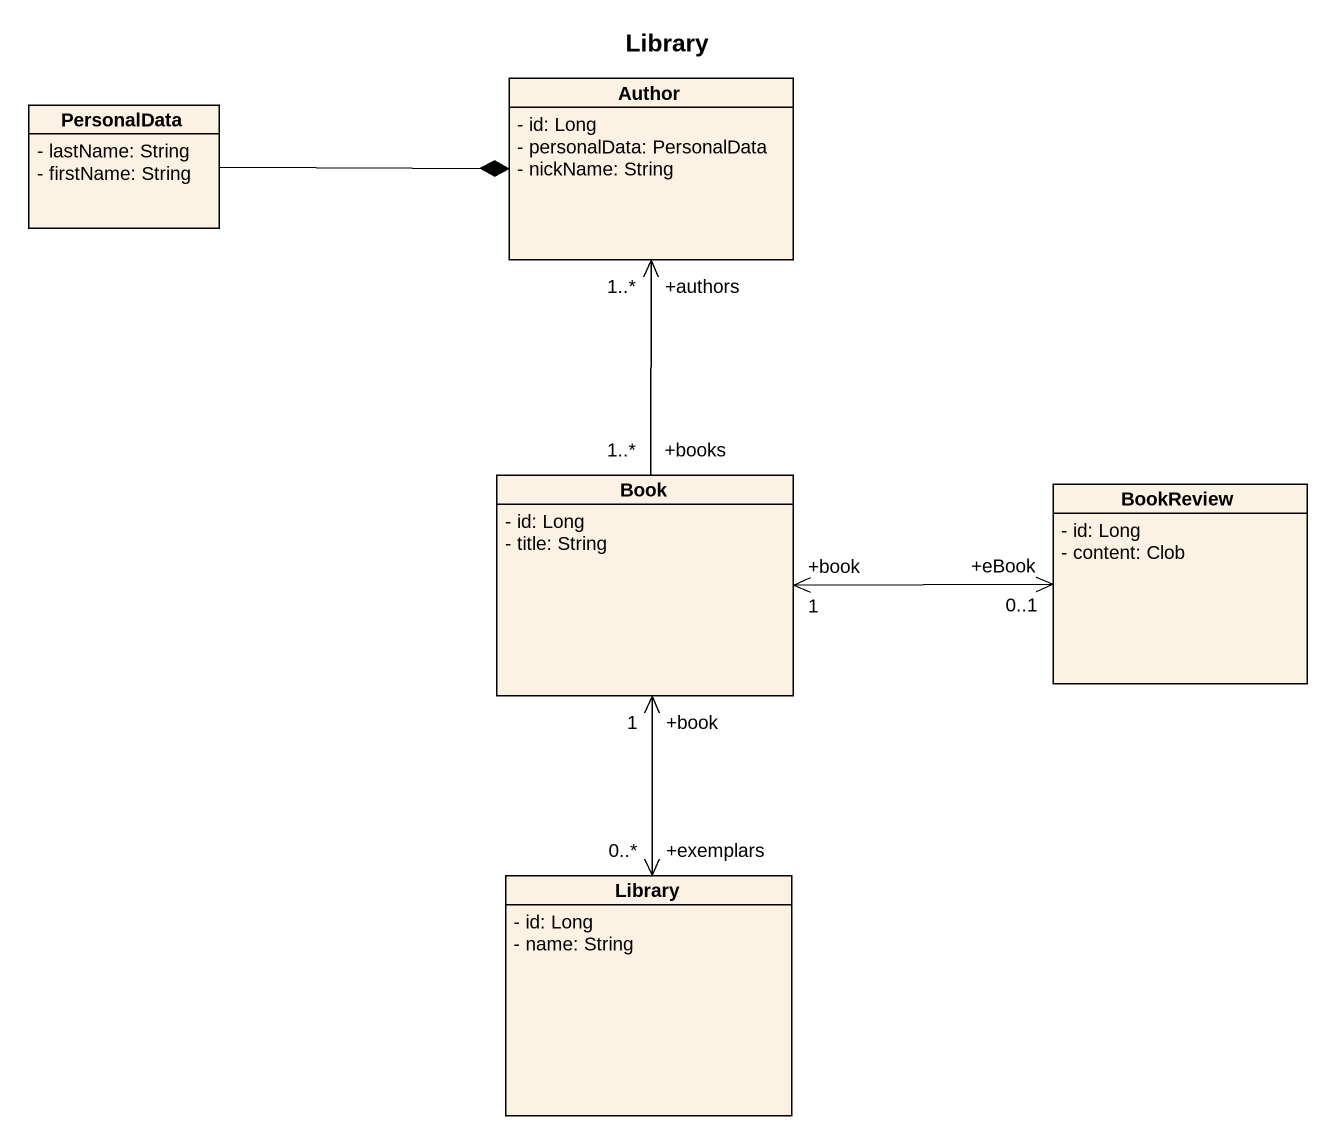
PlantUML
@startuml
title Library
hide circle
hide empty members
skinparam classAttributeIconSize 0
class PersonalData {
  - lastName: String
  - firstName: String
}
class Author {
  - id: Long
  - personalData: PersonalData
  - nickName: String
}
class Book {
  - id: Long
  - title: String
}
class BookReview {
  - id: Long
  - content: Clob
}
class Library {
  - id: Long
  - name: String
}
PersonalData -right-* Author
Book "+books\n1..*" -up-> "+authors\n1..*" Author
Book "+book\n1" <-right-> "+eBook\n0..1" BookReview
Library "+exemplars\n0..*" <-up-> "+book\n1" Book
@enduml
